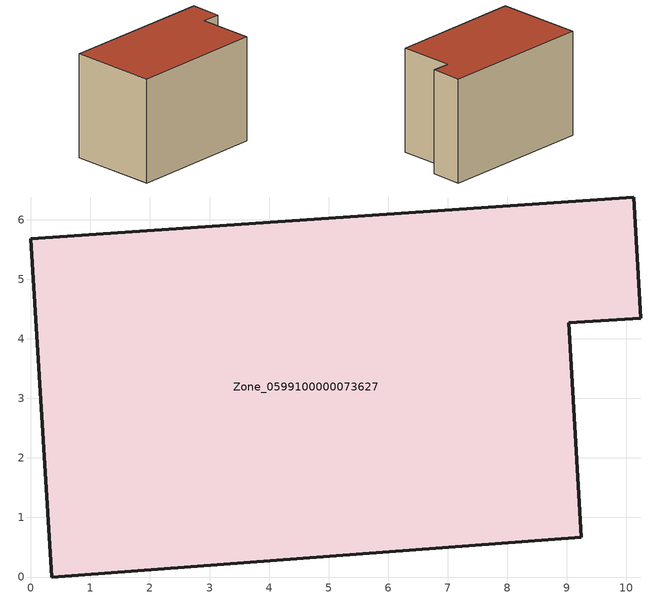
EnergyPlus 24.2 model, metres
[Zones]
Zone_0599100000073627
 floor ground (C_G): 0.35,0 0,5.68 10.12,6.38 10.24,4.34 9.03,4.27 9.24,0.67 z0
 wall outside (C_F): 10.24,4.34 10.12,6.38 0,5.68 0.35,0 9.24,0.67 9.03,4.27 10.24,4.34 z0:6.85
 roof outside (C_R): 9.24,0.67 9.03,4.27 10.24,4.34 10.12,6.38 0,5.68 0.35,0 z6.85
[BUILDING]
Pand.0599100000073627: North Axis=0; Terrain=City; Loads Convergence Tolerance Value=0.04; Temperature Convergence Tolerance Value=0.4; Solar Distribution=FullExterior; Maximum Number of Warmup Days=25; Minimum Number of Warmup Days=1
[Site:Location]
Rotterdam.The.Hague.AP_ZH_NLD Design_Conditions: Latitude=51.96; Longitude=4.45; Time Zone=1; Elevation=-4.5
[SITE:GROUNDTEMPERATURE:BUILDINGSURFACE]
18, 18, 18, 18, 18, 18, 18, 18, 18, 18, 18, 18
[MATERIAL] Thermal Absorptance=0.9; Solar Absorptance=0.7; Visible Absorptance=0.7
Name | Roughness | Thickness | Conductivity | Density | Specific Heat
G.TC.1946 | MediumSmooth | 0.15 | 1 | 540 | 1210
F.TC.1946 | Rough | 0.3 | 0.857143 | 1920 | 840
R.TC.1946 | MediumRough | 0.2 | 0.909091 | 1500 | 1000
[CONSTRUCTION]
C_G: G.TC.1946
C_F: F.TC.1946
C_R: R.TC.1946
[ZONE]
Zone_0599100000073627: Type=1; Multiplier=1; Ceiling Height=Autocalculate; Volume=Autocalculate; Floor Area=autocalculate; Part of Total Floor Area=Yes
[ZONEINFILTRATION:DESIGNFLOWRATE]
Infil_Zone_0599100000073627: Zone or ZoneList or Space or SpaceList=Zone_0599100000073627; Schedule=AlwaysOn; Design Flow Rate Calculation Method=Flow/Area; Flow Rate per Floor Area=0.003; Constant Term Coefficient=1; Temperature Term Coefficient=0; Velocity Term Coefficient=0; Velocity Squared Term Coefficient=0
[HVACTEMPLATE:ZONE:IDEALLOADSAIRSYSTEM]
Zone_0599100000073627: Maximum Heating Supply Air Temperature=50; Minimum Cooling Supply Air Temperature=13; Maximum Heating Supply Air Humidity Ratio=0.0156; Minimum Cooling Supply Air Humidity Ratio=0.0077; Heating Limit=NoLimit; Cooling Limit=NoLimit; Dehumidification Control Type=ConstantSensibleHeatRatio; Cooling Sensible Heat Ratio=0.7; Dehumidification Setpoint=60; Humidification Control Type=None; Humidification Setpoint=30; Outdoor Air Method=None; Outdoor Air Flow Rate per Person=0.00944; Outdoor Air Flow Rate per Zone Floor Area=0; Outdoor Air Flow Rate per Zone=0; Demand Controlled Ventilation Type=None; Outdoor Air Economizer Type=NoEconomizer; Heat Recovery Type=None; Sensible Heat Recovery Effectiveness=0.7; Latent Heat Recovery Effectiveness=0.65
[ZONECONTROL:THERMOSTAT]
ThermostatControl_Zone_0599100000073627: Zone or ZoneList=Zone_0599100000073627; Control Type Schedule=DualSetpointControlType; Control 1=Thermostat_Zone_0599100000073627; Temperature Difference Between Cutout And Setpoint=0
[THERMOSTATSETPOINT:DUALSETPOINT]
Thermostat_Zone_0599100000073627: Heating Setpoint Temperature Schedule=HeatingSetpoint_Zone_0599100000073627; Cooling Setpoint Temperature Schedule=CoolingSetpoint_Zone_0599100000073627
[SCHEDULE:COMPACT]
HeatingSetpoint_Zone_0599100000073627: Through: 12/31, For: AllDays, Until: 24:00, 21
CoolingSetpoint_Zone_0599100000073627: Through: 12/31, For: AllDays, Until: 24:00, 24
DualSetpointControlType: Through: 12/31, For: AllDays, Until: 24:00, 4
AlwaysOn: Through: 12/31, For: AllDays, Until: 24:00, 1
